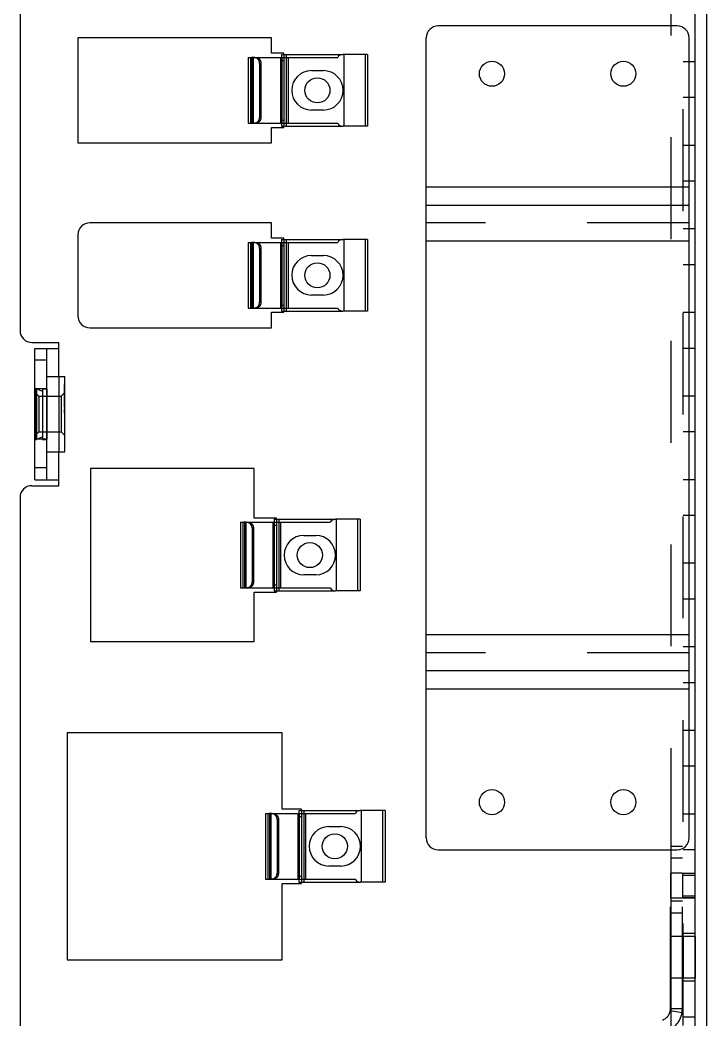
# Model space of a CAD drawing. Header units: millimetres. Extents: x 0 to 8948, y -1340 to 1100.
# Drawn here: x 5396.6 to 5454.1, y 552.4 to 636.1 of the extents above; entities that cross this region are included whole.
import ezdxf

# ---------------------------------------------------------------- set-up
doc = ezdxf.new("R2010")
doc.units = ezdxf.units.MM
doc.header["$LTSCALE"] = 85.25
doc.linetypes.add('HIDDEN', pattern=[0.2, 0.1, -0.1])
doc.layers.get('0').update_dxf_attribs({"linetype": 'CONTINUOUS'})
doc.layers.add('02___PRT_ALL_AXES', color=7, linetype='CONTINUOUS')
doc.layers.add('DEFAULT_2', color=8, linetype='HIDDEN')

msp = doc.modelspace()

# ---------------------------------------------------------------- linework, layer by layer
at = {"color": 7, "linetype": 'Continuous'}
for p, q in [((5453.102, 474.114), (5453.102, 728.614)), ((5396.602, 700.614), (5396.602, 610.114)), ((5451.102, 635.614), (5451.102, 698.614)), ((5454.102, 489.614), (5454.102, 698.614)), ((5401.442, 634.624), (5401.442, 625.824)), ((5417.642, 634.624), (5401.442, 634.624)), ((5417.642, 633.324), (5417.642, 634.624)), ((5418.692, 633.324), (5417.642, 633.324)), ((5418.492, 633.224), (5418.492, 632.974)), ((5418.492, 633.224), (5423.625, 633.224)), ((5418.692, 633.224), (5418.692, 633.324)), ((5418.892, 633.224), (5418.892, 632.974)), ((5418.492, 627.474), (5418.492, 627.224)), ((5418.892, 627.474), (5418.892, 627.224)), ((5417.642, 625.824), (5417.642, 627.124)), ((5417.642, 627.124), (5418.692, 627.124)), ((5418.492, 627.224), (5423.625, 627.224)), ((5418.692, 627.124), (5418.692, 627.224)), ((5401.442, 625.824), (5417.642, 625.824)), ((5417.652, 619.134), (5402.452, 619.134)), ((5417.652, 617.834), (5417.652, 619.134)), ((5401.452, 618.134), (5401.452, 611.334)), ((5418.692, 617.834), (5417.652, 617.834)), ((5418.492, 617.734), (5418.492, 617.484)), ((5418.492, 617.734), (5423.625, 617.734)), ((5418.692, 617.734), (5418.692, 617.834)), ((5418.892, 617.734), (5418.892, 617.484)), ((5417.652, 610.334), (5417.652, 611.634)), ((5417.652, 611.634), (5418.692, 611.634)), ((5418.492, 611.984), (5418.492, 611.734)), ((5418.492, 611.734), (5423.625, 611.734)), ((5418.692, 611.634), (5418.692, 611.734)), ((5418.892, 611.984), (5418.892, 611.734)), ((5402.452, 610.334), (5417.652, 610.334)), ((5397.602, 609.114), (5399.852, 609.114)), ((5399.852, 606.264), (5399.852, 609.114)), ((5397.852, 608.614), (5399.852, 608.614)), ((5398.852, 597.614), (5398.852, 608.614)), ((5398.852, 607.614), (5397.852, 607.614)), ((5398.852, 606.264), (5400.352, 606.264)), ((5400.352, 599.964), (5400.352, 606.264)), ((5398.852, 599.964), (5400.352, 599.964)), ((5399.852, 597.114), (5399.852, 599.964)), ((5398.852, 598.614), (5397.852, 598.614)), ((5402.512, 598.554), (5402.512, 584.054)), ((5416.212, 598.554), (5402.512, 598.554)), ((5416.212, 594.404), (5416.212, 598.554)), ((5397.602, 597.114), (5399.852, 597.114)), ((5397.852, 597.614), (5399.852, 597.614)), ((5396.602, 596.114), (5396.602, 511.614)), ((5418.062, 594.404), (5416.212, 594.404)), ((5417.862, 594.304), (5417.862, 594.054)), ((5417.862, 594.304), (5422.995, 594.304)), ((5418.062, 594.304), (5418.062, 594.404)), ((5418.262, 594.304), (5418.262, 594.054)), ((5416.212, 584.054), (5416.212, 588.204)), ((5416.212, 588.204), (5418.062, 588.204)), ((5417.862, 588.554), (5417.862, 588.304)), ((5417.862, 588.304), (5422.995, 588.304)), ((5418.062, 588.204), (5418.062, 588.304)), ((5418.262, 588.554), (5418.262, 588.304)), ((5402.512, 584.054), (5416.212, 584.054)), ((5400.552, 576.414), (5400.552, 557.414)), ((5418.552, 576.414), (5400.552, 576.414)), ((5418.552, 570.014), (5418.552, 576.414)), ((5420.152, 570.014), (5418.552, 570.014)), ((5419.952, 569.914), (5419.952, 569.664)), ((5419.952, 569.914), (5425.085, 569.914)), ((5420.152, 569.914), (5420.152, 570.014)), ((5420.352, 569.914), (5420.352, 569.664)), ((5451.102, 534.864), (5451.102, 566.614)), ((5418.552, 557.414), (5418.552, 563.814)), ((5418.552, 563.814), (5420.152, 563.814)), ((5419.952, 564.164), (5419.952, 563.914)), ((5419.952, 563.914), (5425.085, 563.914)), ((5420.152, 563.814), (5420.152, 563.914)), ((5420.352, 564.164), (5420.352, 563.914)), ((5400.552, 557.414), (5418.552, 557.414))]:
    msp.add_line(p, q, dxfattribs=at)
at = {"color": 3, "linetype": 'Continuous'}
for p, q in [((5451.602, 635.614), (5431.602, 635.614)), ((5430.602, 567.614), (5430.602, 634.614)), ((5452.602, 567.614), (5452.602, 634.614)), ((5425.692, 633.224), (5423.625, 633.224)), ((5423.692, 633.224), (5423.692, 627.224)), ((5425.692, 633.224), (5425.692, 627.224)), ((5415.692, 632.974), (5415.692, 627.474)), ((5415.692, 632.974), (5423.192, 632.974)), ((5416.015, 632.974), (5416.015, 627.474)), ((5418.396, 632.974), (5418.396, 627.474)), ((5419.043, 632.974), (5419.043, 627.474)), ((5420.992, 631.874), (5421.992, 631.874)), ((5421.992, 628.574), (5420.992, 628.574)), ((5415.692, 627.474), (5423.192, 627.474)), ((5425.692, 627.224), (5423.625, 627.224)), ((5452.602, 622.114), (5430.602, 622.114)), ((5430.602, 620.614), (5452.602, 620.614)), ((5415.692, 617.484), (5415.692, 611.984)), ((5415.692, 617.484), (5423.192, 617.484)), ((5416.015, 617.484), (5416.015, 611.984)), ((5418.396, 617.484), (5418.396, 611.984)), ((5419.043, 617.484), (5419.043, 611.984)), ((5425.692, 617.734), (5423.625, 617.734)), ((5423.692, 617.734), (5423.692, 611.734)), ((5425.692, 617.734), (5425.692, 611.734)), ((5430.602, 617.614), (5452.602, 617.614)), ((5420.992, 616.384), (5421.992, 616.384)), ((5421.992, 613.084), (5420.992, 613.084)), ((5415.692, 611.984), (5423.192, 611.984)), ((5425.692, 611.734), (5423.625, 611.734)), ((5397.852, 597.614), (5397.852, 608.614)), ((5415.062, 594.054), (5415.062, 588.554)), ((5415.062, 594.054), (5422.562, 594.054)), ((5415.385, 594.054), (5415.385, 588.554)), ((5417.766, 594.054), (5417.766, 588.554)), ((5418.413, 594.054), (5418.413, 588.554)), ((5425.062, 594.304), (5422.995, 594.304)), ((5423.062, 594.304), (5423.062, 588.304)), ((5425.062, 594.304), (5425.062, 588.304)), ((5420.362, 592.954), (5421.362, 592.954)), ((5421.362, 589.654), (5420.362, 589.654)), ((5415.062, 588.554), (5422.562, 588.554)), ((5425.062, 588.304), (5422.995, 588.304)), ((5452.602, 584.614), (5430.602, 584.614)), ((5452.602, 581.614), (5430.602, 581.614)), ((5430.602, 580.114), (5452.602, 580.114)), ((5417.152, 569.664), (5417.152, 564.164)), ((5417.152, 569.664), (5424.652, 569.664)), ((5417.475, 569.664), (5417.475, 564.164)), ((5419.856, 569.664), (5419.856, 564.164)), ((5420.503, 569.664), (5420.503, 564.164)), ((5427.152, 569.914), (5425.085, 569.914)), ((5425.152, 569.914), (5425.152, 563.914)), ((5427.152, 569.914), (5427.152, 563.914)), ((5422.452, 568.564), (5423.452, 568.564)), ((5431.602, 566.614), (5451.602, 566.614)), ((5423.452, 565.264), (5422.452, 565.264)), ((5417.152, 564.164), (5424.652, 564.164)), ((5427.152, 563.914), (5425.085, 563.914))]:
    msp.add_line(p, q, dxfattribs=at)
for centre, radius, start, end in [((5431.602, 634.614), 1, 90, 180), ((5451.602, 634.614), 1, 0, 90), ((5423.625, 632.724), 0.5, 90, 150), ((5420.992, 630.224), 1.65, 90, 270), ((5421.992, 630.224), 1.65, 270, 90), ((5423.625, 627.724), 0.5, 210, 270), ((5423.625, 617.234), 0.5, 90, 150), ((5420.992, 614.734), 1.65, 90, 270), ((5421.992, 614.734), 1.65, 270, 90), ((5423.625, 612.234), 0.5, 210, 270), ((5422.995, 593.804), 0.5, 90, 150), ((5420.362, 591.304), 1.65, 90, 270), ((5421.362, 591.304), 1.65, 270, 90), ((5422.995, 588.804), 0.5, 210, 270), ((5425.085, 569.414), 0.5, 90, 150), ((5422.452, 566.914), 1.65, 90, 270), ((5423.452, 566.914), 1.65, 270, 90), ((5431.602, 567.614), 1, 180, 270), ((5451.602, 567.614), 1, 270, 0), ((5425.085, 564.414), 0.5, 210, 270)]:
    msp.add_arc(centre, radius, start, end, dxfattribs=at)
at = {"color": 7, "linetype": 'Continuous'}
for centre, start, end in [((5402.452, 618.134), 90, 180), ((5402.452, 611.334), 180, 270), ((5397.602, 610.114), 180, 270), ((5397.602, 596.114), 90, 180)]:
    msp.add_arc(centre, 1, start, end, dxfattribs=at)
at = {"layer": '02___PRT_ALL_AXES', "color": 8, "linetype": 'HIDDEN'}
for p, q in [((5397.852, 605.214), (5397.852, 601.014)), ((5398.852, 605.214), (5397.852, 605.214)), ((5398.852, 605.214), (5398.852, 601.014)), ((5398.852, 601.014), (5397.852, 601.014)), ((5451.042, 564.664), (5451.042, 562.564)), ((5452.042, 564.664), (5451.042, 564.664)), ((5452.042, 564.664), (5452.042, 562.564)), ((5452.042, 562.564), (5451.042, 562.564)), ((5453.102, 562.564), (5452.102, 562.564)), ((5451.042, 559.364), (5451.042, 555.864)), ((5452.042, 559.364), (5451.042, 559.364)), ((5452.042, 559.364), (5452.042, 555.864)), ((5452.102, 559.364), (5452.102, 555.864)), ((5453.102, 559.364), (5452.102, 559.364)), ((5453.102, 559.364), (5453.102, 555.864)), ((5452.042, 555.864), (5451.042, 555.864)), ((5453.102, 555.864), (5452.102, 555.864))]:
    msp.add_line(p, q, dxfattribs=at)
at = {"layer": '02___PRT_ALL_AXES', "color": 3, "linetype": 'Continuous'}
for centre in [(5436.102, 631.614), (5447.102, 631.614), (5436.102, 570.614), (5447.102, 570.614)]:
    msp.add_circle(centre, 1.05, dxfattribs=at)
at = {"layer": '02___PRT_ALL_AXES', "color": 7, "linetype": 'Continuous'}
for centre in [(5421.492, 630.224), (5421.492, 614.734), (5420.862, 591.304), (5422.952, 566.914)]:
    msp.add_circle(centre, 1.05, dxfattribs=at)
at = {"layer": 'DEFAULT_2', "color": 8, "linetype": 'HIDDEN'}
for p, q in [((5452.102, 534.864), (5452.102, 698.614)), ((5451.102, 566.614), (5451.102, 635.614)), ((5418.692, 633.224), (5418.692, 627.224)), ((5425.492, 633.224), (5425.492, 627.224)), ((5415.892, 632.974), (5415.892, 627.474)), ((5416.123, 632.974), (5416.123, 627.474)), ((5416.661, 632.474), (5416.661, 627.974)), ((5416.661, 632.474), (5416.769, 632.474)), ((5416.769, 632.474), (5416.769, 627.974)), ((5418.492, 632.974), (5418.492, 627.474)), ((5418.492, 632.724), (5418.692, 632.724)), ((5418.504, 632.974), (5418.504, 627.474)), ((5418.892, 632.974), (5418.892, 627.474)), ((5453.102, 632.614), (5452.102, 632.614)), ((5453.102, 629.614), (5452.102, 629.614)), ((5415.971, 627.474), (5416.014, 627.474)), ((5416.661, 627.974), (5416.769, 627.974)), ((5418.492, 627.724), (5418.692, 627.724)), ((5453.102, 625.614), (5452.102, 625.614)), ((5453.102, 622.614), (5452.102, 622.614)), ((5452.602, 619.114), (5430.602, 619.114)), ((5453.102, 618.614), (5452.102, 618.614)), ((5415.892, 617.484), (5415.892, 611.984)), ((5416.123, 617.484), (5416.123, 611.984)), ((5418.492, 617.484), (5418.492, 611.984)), ((5418.492, 617.234), (5418.692, 617.234)), ((5418.504, 617.484), (5418.504, 611.984)), ((5418.692, 617.734), (5418.692, 611.734)), ((5418.892, 617.484), (5418.892, 611.984)), ((5425.492, 617.734), (5425.492, 611.734)), ((5416.661, 616.984), (5416.661, 612.484)), ((5416.661, 616.984), (5416.769, 616.984)), ((5416.769, 616.984), (5416.769, 612.484)), ((5453.102, 615.614), (5452.102, 615.614)), ((5416.661, 612.484), (5416.769, 612.484)), ((5418.492, 612.234), (5418.692, 612.234)), ((5415.971, 611.984), (5416.014, 611.984)), ((5453.102, 611.614), (5452.102, 611.614)), ((5453.102, 608.614), (5452.102, 608.614)), ((5399.852, 606.264), (5399.852, 599.964)), ((5400.332, 603.698), (5400.332, 605.59)), ((5400.332, 605.59), (5400.352, 605.59)), ((5400.332, 605.576), (5400.352, 605.576)), ((5400.352, 605.554), (5400.332, 605.554)), ((5400.332, 605.546), (5400.352, 605.546)), ((5400.332, 605.508), (5400.352, 605.508)), ((5400.352, 605.508), (5400.332, 605.508)), ((5400.352, 605.507), (5400.332, 605.507)), ((5400.332, 605.505), (5400.352, 605.505)), ((5400.332, 605.495), (5400.352, 605.495)), ((5400.352, 605.485), (5400.332, 605.485)), ((5397.882, 605.239), (5397.882, 600.989)), ((5397.882, 605.239), (5397.982, 605.239)), ((5398.182, 604.614), (5397.882, 604.914)), ((5397.982, 605.239), (5397.982, 600.989)), ((5398.472, 605.014), (5397.982, 605.239)), ((5398.472, 605.239), (5398.472, 600.989)), ((5398.472, 605.239), (5398.852, 605.239)), ((5400.052, 604.614), (5400.352, 604.914)), ((5400.332, 605.261), (5400.352, 605.261)), ((5400.332, 605.228), (5400.352, 605.228)), ((5400.332, 605.147), (5400.352, 605.147)), ((5400.332, 605.114), (5400.352, 605.114)), ((5400.332, 605.105), (5400.352, 605.105)), ((5400.332, 605.093), (5400.352, 605.093)), ((5400.352, 605.073), (5400.332, 605.073)), ((5400.332, 605.072), (5400.352, 605.072)), ((5400.332, 605.07), (5400.352, 605.07)), ((5400.332, 605.043), (5400.352, 605.043)), ((5400.332, 605.042), (5400.352, 605.042)), ((5400.332, 605.036), (5400.352, 605.036)), ((5400.332, 605.026), (5400.352, 605.026)), ((5400.352, 605.014), (5400.332, 605.014)), ((5400.332, 605.013), (5400.352, 605.013)), ((5400.332, 604.968), (5400.352, 604.968)), ((5400.332, 604.956), (5400.352, 604.956)), ((5400.332, 604.927), (5400.352, 604.927)), ((5400.332, 604.923), (5400.352, 604.923)), ((5400.352, 604.92), (5400.332, 604.92)), ((5400.332, 604.914), (5400.352, 604.914)), ((5400.332, 604.846), (5400.352, 604.846)), ((5400.352, 604.829), (5400.332, 604.829)), ((5400.332, 604.826), (5400.352, 604.826)), ((5400.332, 604.824), (5400.352, 604.824)), ((5400.352, 604.823), (5400.332, 604.823)), ((5400.352, 604.809), (5400.332, 604.809)), ((5400.332, 604.806), (5400.352, 604.806)), ((5400.332, 604.804), (5400.352, 604.804)), ((5400.332, 604.791), (5400.352, 604.791)), ((5400.332, 604.789), (5400.352, 604.789)), ((5400.332, 604.781), (5400.352, 604.781)), ((5400.332, 604.78), (5400.352, 604.78)), ((5400.332, 604.72), (5400.352, 604.72)), ((5400.332, 604.719), (5400.352, 604.719)), ((5400.352, 604.707), (5400.332, 604.707)), ((5400.332, 604.682), (5400.352, 604.682)), ((5400.332, 604.676), (5400.352, 604.676)), ((5400.332, 604.661), (5400.352, 604.661)), ((5400.332, 604.658), (5400.352, 604.658)), ((5400.352, 604.645), (5400.332, 604.645)), ((5400.332, 604.641), (5400.352, 604.641)), ((5398.182, 604.614), (5398.182, 601.614)), ((5398.182, 604.614), (5400.052, 604.614)), ((5400.052, 604.614), (5400.052, 601.614)), ((5400.332, 604.631), (5400.352, 604.631)), ((5400.332, 604.63), (5400.352, 604.63)), ((5400.332, 604.627), (5400.352, 604.627)), ((5400.332, 604.616), (5400.352, 604.616)), ((5400.352, 604.602), (5400.332, 604.602)), ((5400.332, 604.6), (5400.352, 604.6)), ((5400.332, 604.6), (5400.352, 604.6)), ((5400.352, 604.566), (5400.332, 604.566)), ((5400.332, 604.559), (5400.352, 604.559)), ((5400.332, 604.5), (5400.352, 604.5)), ((5400.352, 604.492), (5400.332, 604.492)), ((5400.332, 604.468), (5400.352, 604.468)), ((5400.332, 604.457), (5400.352, 604.457)), ((5400.352, 604.445), (5400.332, 604.445)), ((5400.332, 604.434), (5400.352, 604.434)), ((5400.332, 604.434), (5400.352, 604.434)), ((5400.332, 604.423), (5400.352, 604.423)), ((5400.332, 604.421), (5400.352, 604.421)), ((5400.332, 604.383), (5400.352, 604.383)), ((5400.332, 604.354), (5400.352, 604.354)), ((5400.332, 604.346), (5400.352, 604.346)), ((5400.332, 604.346), (5400.352, 604.346)), ((5400.352, 604.27), (5400.332, 604.27)), ((5400.332, 604.252), (5400.352, 604.252)), ((5400.332, 604.223), (5400.352, 604.223)), ((5400.332, 604.21), (5400.352, 604.21)), ((5400.352, 604.2), (5400.332, 604.2)), ((5400.332, 604.183), (5400.352, 604.183)), ((5400.352, 604.152), (5400.332, 604.152)), ((5400.332, 604.144), (5400.352, 604.144)), ((5400.352, 604.015), (5400.332, 604.015)), ((5400.332, 603.981), (5400.352, 603.981)), ((5400.332, 603.953), (5400.352, 603.953)), ((5400.332, 603.945), (5400.352, 603.945)), ((5400.332, 603.916), (5400.352, 603.916)), ((5400.332, 603.905), (5400.352, 603.905)), ((5400.332, 603.877), (5400.352, 603.877)), ((5400.332, 603.869), (5400.352, 603.869)), ((5453.102, 604.614), (5452.102, 604.614)), ((5400.332, 603.71), (5400.352, 603.71)), ((5400.332, 603.698), (5400.352, 603.698)), ((5400.332, 603.178), (5400.332, 603.559)), ((5400.352, 603.559), (5400.332, 603.559)), ((5400.332, 603.557), (5400.352, 603.557)), ((5400.332, 603.517), (5400.352, 603.517)), ((5400.332, 603.508), (5400.352, 603.508)), ((5400.352, 603.507), (5400.332, 603.507)), ((5400.332, 603.506), (5400.352, 603.506)), ((5400.332, 603.484), (5400.352, 603.484)), ((5400.332, 603.478), (5400.352, 603.478)), ((5400.352, 603.477), (5400.332, 603.477)), ((5400.332, 603.473), (5400.352, 603.473)), ((5400.332, 603.469), (5400.352, 603.469)), ((5400.332, 603.391), (5400.352, 603.391)), ((5400.332, 603.376), (5400.352, 603.376)), ((5400.332, 603.375), (5400.352, 603.375)), ((5400.332, 603.366), (5400.352, 603.366)), ((5400.332, 603.342), (5400.352, 603.342)), ((5400.332, 603.33), (5400.352, 603.33)), ((5400.332, 603.285), (5400.352, 603.285)), ((5400.332, 603.257), (5400.352, 603.257)), ((5400.332, 603.251), (5400.352, 603.251)), ((5400.332, 603.225), (5400.352, 603.225)), ((5400.332, 603.225), (5400.352, 603.225)), ((5400.332, 603.218), (5400.352, 603.218)), ((5400.332, 603.217), (5400.352, 603.217)), ((5400.352, 603.21), (5400.332, 603.21)), ((5400.332, 603.206), (5400.352, 603.206)), ((5400.332, 603.178), (5400.352, 603.178)), ((5400.332, 603.178), (5400.352, 603.178)), ((5398.182, 601.614), (5397.882, 601.314)), ((5398.182, 601.614), (5400.052, 601.614)), ((5400.052, 601.614), (5400.352, 601.314)), ((5453.102, 601.614), (5452.102, 601.614)), ((5397.882, 600.989), (5397.982, 600.989)), ((5398.472, 601.214), (5397.982, 600.989)), ((5398.472, 600.989), (5398.852, 600.989)), ((5453.102, 597.614), (5452.102, 597.614)), ((5453.102, 594.614), (5452.102, 594.614)), ((5415.262, 594.054), (5415.262, 588.554)), ((5415.493, 594.054), (5415.493, 588.554)), ((5417.862, 594.054), (5417.862, 588.554)), ((5417.862, 593.804), (5418.062, 593.804)), ((5417.874, 594.054), (5417.874, 588.554)), ((5418.062, 594.304), (5418.062, 588.304)), ((5418.262, 594.054), (5418.262, 588.554)), ((5424.862, 594.304), (5424.862, 588.304)), ((5416.031, 593.554), (5416.031, 589.054)), ((5416.031, 593.554), (5416.139, 593.554)), ((5416.139, 593.554), (5416.139, 589.054)), ((5453.102, 590.614), (5452.102, 590.614)), ((5416.031, 589.054), (5416.139, 589.054)), ((5417.862, 588.804), (5418.062, 588.804)), ((5415.341, 588.554), (5415.384, 588.554)), ((5453.102, 587.614), (5452.102, 587.614)), ((5452.602, 583.114), (5430.602, 583.114)), ((5453.102, 583.614), (5452.102, 583.614)), ((5453.102, 580.614), (5452.102, 580.614)), ((5453.102, 576.614), (5452.102, 576.614)), ((5453.102, 573.614), (5452.102, 573.614)), ((5417.352, 569.664), (5417.352, 564.164)), ((5417.583, 569.664), (5417.583, 564.164)), ((5419.952, 569.664), (5419.952, 564.164)), ((5419.964, 569.664), (5419.964, 564.164)), ((5420.152, 569.914), (5420.152, 563.914)), ((5420.352, 569.664), (5420.352, 564.164)), ((5426.952, 569.914), (5426.952, 563.914)), ((5453.102, 569.614), (5452.102, 569.614)), ((5418.121, 569.164), (5418.121, 564.664)), ((5418.121, 569.164), (5418.229, 569.164)), ((5418.229, 569.164), (5418.229, 564.664)), ((5419.952, 569.414), (5420.152, 569.414)), ((5451.042, 553.309), (5451.042, 566.909)), ((5452.042, 566.909), (5451.042, 566.909)), ((5452.042, 553.309), (5452.042, 566.909)), ((5453.102, 566.614), (5452.102, 566.614)), ((5452.042, 565.909), (5451.042, 565.909)), ((5418.121, 564.664), (5418.229, 564.664)), ((5452.102, 564.664), (5453.102, 564.664)), ((5452.102, 564.498), (5453.102, 564.498)), ((5417.431, 564.164), (5417.474, 564.164)), ((5419.952, 564.414), (5420.152, 564.414)), ((5452.102, 562.778), (5453.102, 562.778)), ((5452.042, 562.309), (5451.042, 562.309)), ((5453.102, 562.614), (5452.102, 562.614)), ((5452.042, 561.309), (5451.042, 561.309)), ((5453.102, 559.614), (5452.102, 559.614)), ((5453.102, 555.614), (5452.102, 555.614)), ((5452.015, 552.983), (5451.028, 553.146)), ((5452.042, 553.309), (5451.042, 553.309)), ((5453.102, 552.614), (5452.102, 552.614))]:
    msp.add_line(p, q, dxfattribs=at)
for centre, radius, start, end in [((5415.985, 620.146), 12.829, 89.87088, 90.06411), ((5415.998, 626.694), 6.281, 89.71737, 89.85582), ((5415.998, 633.743), 6.269, 270.14412, 270.28384), ((5416.047, 629.126), 1.651, 271.84864, 272.59544), ((5415.985, 604.656), 12.829, 89.87088, 90.06411), ((5415.998, 611.204), 6.281, 89.71737, 89.85582), ((5415.998, 618.253), 6.269, 270.14412, 270.28384), ((5416.047, 613.636), 1.651, 271.84864, 272.59544), ((5415.355, 581.226), 12.829, 89.87088, 90.06411), ((5415.368, 587.774), 6.281, 89.71737, 89.85582), ((5415.368, 594.823), 6.269, 270.14412, 270.28384), ((5415.417, 590.206), 1.651, 271.84864, 272.59544), ((5417.445, 556.836), 12.829, 89.87088, 90.06411), ((5417.458, 563.384), 6.281, 89.71737, 89.85582), ((5417.458, 570.433), 6.269, 270.14412, 270.28384), ((5417.507, 565.816), 1.651, 271.84864, 272.59544), ((5450.042, 553.309), 1, 290, 0), ((5450.042, 553.309), 2, 290, 0)]:
    msp.add_arc(centre, radius, start, end, dxfattribs=at)
for points, knots in [([(5416.232, 632.962), (5416.213, 632.965), (5416.146, 632.972), (5416.078, 632.974), (5416.029, 632.974)], [0, 0, 0, 0, 0.277637, 1, 1, 1, 1]), ([(5416.661, 632.474), (5416.661, 632.534), (5416.644, 632.654), (5416.57, 632.788), (5416.482, 632.869), (5416.379, 632.93), (5416.291, 632.953), (5416.232, 632.962)], [0, 0, 0, 0, 0.251837, 0.499125, 0.623951, 0.750383, 1, 1, 1, 1]), ([(5416.234, 632.974), (5416.304, 632.974), (5416.409, 632.963), (5416.537, 632.909), (5416.621, 632.849), (5416.688, 632.771), (5416.751, 632.648), (5416.769, 632.543), (5416.769, 632.474)], [0, 0, 0, 0, 0.251975, 0.378, 0.501991, 0.624958, 0.748712, 1, 1, 1, 1]), ([(5416.029, 627.474), (5416.035, 627.474), (5416.058, 627.474), (5416.082, 627.475), (5416.1, 627.475)], [0, 0, 0, 0, 0.234306, 1, 1, 1, 1]), ([(5416.122, 627.476), (5416.13, 627.477), (5416.167, 627.479), (5416.204, 627.482), (5416.232, 627.486)], [0, 0, 0, 0, 0.238383, 1, 1, 1, 1]), ([(5416.232, 627.486), (5416.291, 627.495), (5416.379, 627.518), (5416.482, 627.579), (5416.57, 627.66), (5416.644, 627.794), (5416.661, 627.914), (5416.661, 627.974)], [0, 0, 0, 0, 0.249618, 0.376051, 0.500876, 0.748163, 1, 1, 1, 1]), ([(5416.769, 627.974), (5416.769, 627.905), (5416.751, 627.8), (5416.688, 627.678), (5416.621, 627.599), (5416.537, 627.539), (5416.409, 627.485), (5416.304, 627.474), (5416.234, 627.474)], [0, 0, 0, 0, 0.251287, 0.375041, 0.498007, 0.621998, 0.748023, 1, 1, 1, 1]), ([(5416.232, 617.472), (5416.213, 617.475), (5416.146, 617.482), (5416.078, 617.484), (5416.029, 617.484)], [0, 0, 0, 0, 0.277637, 1, 1, 1, 1]), ([(5416.661, 616.984), (5416.661, 617.044), (5416.644, 617.164), (5416.57, 617.298), (5416.482, 617.379), (5416.379, 617.44), (5416.291, 617.463), (5416.232, 617.472)], [0, 0, 0, 0, 0.251837, 0.499125, 0.623951, 0.750383, 1, 1, 1, 1]), ([(5416.234, 617.484), (5416.304, 617.484), (5416.409, 617.473), (5416.537, 617.419), (5416.621, 617.359), (5416.688, 617.281), (5416.751, 617.158), (5416.769, 617.053), (5416.769, 616.984)], [0, 0, 0, 0, 0.251975, 0.378, 0.501991, 0.624958, 0.748712, 1, 1, 1, 1]), ([(5416.232, 611.996), (5416.291, 612.005), (5416.379, 612.028), (5416.482, 612.089), (5416.57, 612.17), (5416.644, 612.304), (5416.661, 612.424), (5416.661, 612.484)], [0, 0, 0, 0, 0.249618, 0.376051, 0.500876, 0.748163, 1, 1, 1, 1]), ([(5416.769, 612.484), (5416.769, 612.415), (5416.751, 612.31), (5416.688, 612.188), (5416.621, 612.109), (5416.537, 612.049), (5416.409, 611.995), (5416.304, 611.984), (5416.234, 611.984)], [0, 0, 0, 0, 0.251287, 0.375041, 0.498007, 0.621998, 0.748023, 1, 1, 1, 1]), ([(5416.029, 611.984), (5416.035, 611.984), (5416.058, 611.984), (5416.082, 611.985), (5416.1, 611.985)], [0, 0, 0, 0, 0.234306, 1, 1, 1, 1]), ([(5416.122, 611.986), (5416.13, 611.987), (5416.167, 611.989), (5416.204, 611.992), (5416.232, 611.996)], [0, 0, 0, 0, 0.238383, 1, 1, 1, 1]), ([(5415.602, 594.042), (5415.583, 594.045), (5415.516, 594.052), (5415.448, 594.054), (5415.399, 594.054)], [0, 0, 0, 0, 0.277637, 1, 1, 1, 1]), ([(5416.031, 593.554), (5416.031, 593.614), (5416.014, 593.734), (5415.94, 593.868), (5415.852, 593.949), (5415.749, 594.01), (5415.661, 594.033), (5415.602, 594.042)], [0, 0, 0, 0, 0.251837, 0.499125, 0.623951, 0.750383, 1, 1, 1, 1]), ([(5415.604, 594.054), (5415.674, 594.054), (5415.779, 594.043), (5415.907, 593.989), (5415.991, 593.929), (5416.058, 593.851), (5416.121, 593.728), (5416.139, 593.623), (5416.139, 593.554)], [0, 0, 0, 0, 0.251975, 0.378, 0.501991, 0.624958, 0.748712, 1, 1, 1, 1]), ([(5415.602, 588.566), (5415.661, 588.575), (5415.749, 588.598), (5415.852, 588.659), (5415.94, 588.74), (5416.014, 588.874), (5416.031, 588.994), (5416.031, 589.054)], [0, 0, 0, 0, 0.249618, 0.376051, 0.500876, 0.748163, 1, 1, 1, 1]), ([(5416.139, 589.054), (5416.139, 588.985), (5416.121, 588.88), (5416.058, 588.758), (5415.991, 588.679), (5415.907, 588.619), (5415.779, 588.565), (5415.674, 588.554), (5415.604, 588.554)], [0, 0, 0, 0, 0.251287, 0.375041, 0.498007, 0.621998, 0.748023, 1, 1, 1, 1]), ([(5415.399, 588.554), (5415.405, 588.554), (5415.428, 588.554), (5415.452, 588.555), (5415.47, 588.555)], [0, 0, 0, 0, 0.234306, 1, 1, 1, 1]), ([(5415.492, 588.556), (5415.5, 588.557), (5415.537, 588.559), (5415.574, 588.562), (5415.602, 588.566)], [0, 0, 0, 0, 0.238383, 1, 1, 1, 1]), ([(5417.692, 569.652), (5417.673, 569.655), (5417.606, 569.662), (5417.538, 569.664), (5417.489, 569.664)], [0, 0, 0, 0, 0.277637, 1, 1, 1, 1]), ([(5418.121, 569.164), (5418.121, 569.224), (5418.104, 569.344), (5418.03, 569.478), (5417.942, 569.559), (5417.839, 569.62), (5417.751, 569.643), (5417.692, 569.652)], [0, 0, 0, 0, 0.251837, 0.499125, 0.623951, 0.750383, 1, 1, 1, 1]), ([(5417.694, 569.664), (5417.764, 569.664), (5417.869, 569.653), (5417.997, 569.599), (5418.081, 569.539), (5418.148, 569.461), (5418.211, 569.338), (5418.229, 569.233), (5418.229, 569.164)], [0, 0, 0, 0, 0.251975, 0.378, 0.501991, 0.624958, 0.748712, 1, 1, 1, 1]), ([(5417.692, 564.176), (5417.751, 564.185), (5417.839, 564.208), (5417.942, 564.269), (5418.03, 564.35), (5418.104, 564.484), (5418.121, 564.604), (5418.121, 564.664)], [0, 0, 0, 0, 0.249618, 0.376051, 0.500876, 0.748163, 1, 1, 1, 1]), ([(5418.229, 564.664), (5418.229, 564.595), (5418.211, 564.49), (5418.148, 564.368), (5418.081, 564.289), (5417.997, 564.229), (5417.869, 564.175), (5417.764, 564.164), (5417.694, 564.164)], [0, 0, 0, 0, 0.251287, 0.375041, 0.498007, 0.621998, 0.748023, 1, 1, 1, 1]), ([(5417.489, 564.164), (5417.495, 564.164), (5417.518, 564.164), (5417.542, 564.165), (5417.56, 564.165)], [0, 0, 0, 0, 0.234306, 1, 1, 1, 1]), ([(5417.582, 564.166), (5417.59, 564.167), (5417.627, 564.169), (5417.664, 564.172), (5417.692, 564.176)], [0, 0, 0, 0, 0.238383, 1, 1, 1, 1])]:
    msp.add_open_spline(points, degree=3, knots=knots, dxfattribs=at)

doc.saveas('drawing.dxf')
